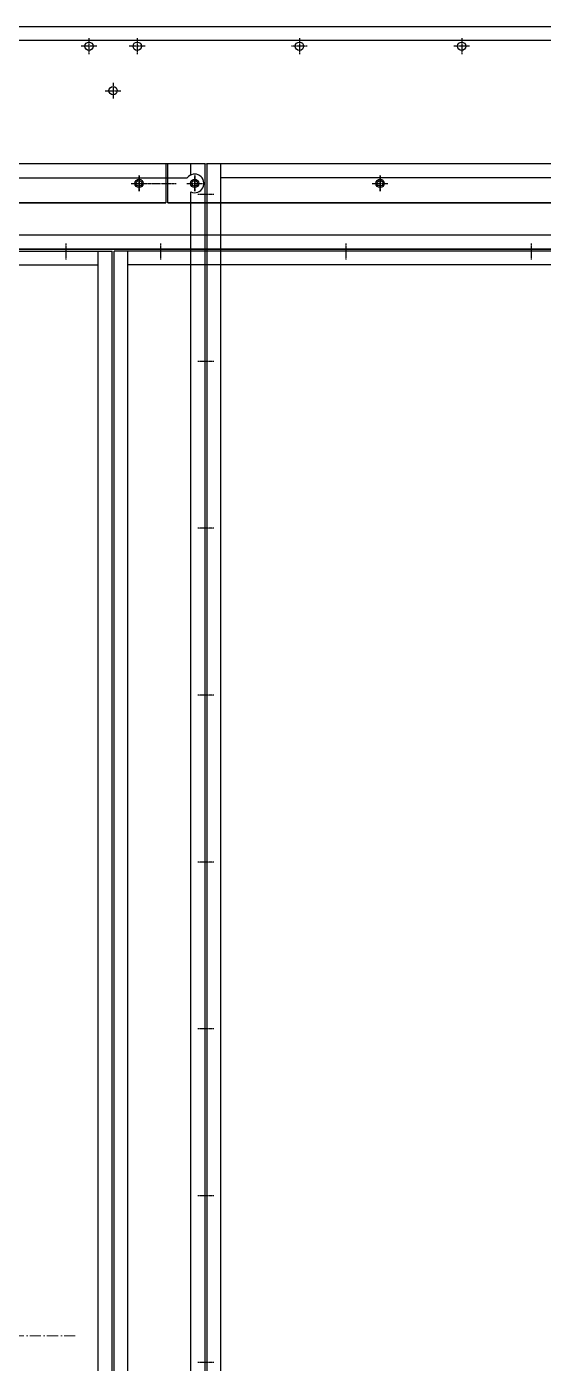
# Model space of a CAD drawing. Header units: millimetres. Extents: x 5017 to 34424, y 4875 to 25671.
# Drawn here: x 15937 to 16494, y 12491 to 13933 of the extents above; entities that cross this region are included whole.
import ezdxf

# ---------------------------------------------------------------- set-up
doc = ezdxf.new("R2010")
doc.units = ezdxf.units.MM
doc.linetypes.add('CENTER', pattern=[2, 1.25, -0.25, 0.25, -0.25])
doc.linetypes.add('DASHDOT', pattern=[18.5, 12, -3, 0.5, -3])
doc.layers.add('center', color=1, linetype='CENTER')

# ---------------------------------------------------------------- blocks, each defined once
blk = doc.blocks.new('A$C55E021B5')
at = {"color": 7, "linetype": 'DASHDOT', "lineweight": 13}
blk.add_line((451.8, 1070.5), (1267.8, 1070.5), dxfattribs=at)
blk = doc.blocks.new('A$C1F404FBA')
for p, q in [((9.5, 2586), (9.5, 0)), ((1025.5, 2586), (9.5, 2586)), ((24.5, 2586), (24.5, 0)), ((1010.5, 2571), (24.5, 2571))]:
    blk.add_line(p, q)
at = {"color": 7}
blk.add_circle((196.5, 2565), 4.5, dxfattribs=at)
at = {"color": 1}
blk.add_circle((196.5, 2565), 3, dxfattribs=at)
at = {"layer": 'center', "color": 1}
for p, q in [((196.5, 2573.5), (196.5, 2556.5)), ((196.5, 2573.5), (196.5, 2556.5)), ((188, 2565), (205, 2565)), ((188, 2565), (205, 2565))]:
    blk.add_line(p, q, dxfattribs=at)
at = {"layer": 'center'}
for p, q in [((17, 2553), (0, 2553)), ((17, 2373), (0, 2373)), ((17, 2193), (0, 2193)), ((17, 2013), (0, 2013)), ((17, 1833), (0, 1833)), ((17, 1653), (0, 1653)), ((17, 1473), (0, 1473)), ((17, 1293), (0, 1293))]:
    blk.add_line(p, q, dxfattribs=at)
blk = doc.blocks.new('A$C25707C5C')
for p, q in [((1100, 2586), (0, 2586)), ((1085, 2574.2), (1085, 2586)), ((1100, 2586), (1100, 0)), ((15, 2571), (1081, 2571)), ((1085, 0), (1085, 2555.8))]:
    blk.add_line(p, q)
for centre in [(1029, 2565), (1089, 2565)]:
    blk.add_circle(centre, 4.5)
blk.add_arc((1089, 2565), 10, 246.4181, 143.1301)
at = {"layer": 'center', "color": 1}
for p, q in [((1029, 2573.5), (1029, 2556.5)), ((1089, 2573.5), (1089, 2556.5)), ((1020.5, 2565), (1037.5, 2565)), ((1080.5, 2565), (1097.5, 2565))]:
    blk.add_line(p, q, dxfattribs=at)
at = {"layer": 'center'}
for p, q in [((1109.5, 2553), (1092.5, 2553)), ((1109.5, 2373), (1092.5, 2373)), ((1109.5, 2193), (1092.5, 2193)), ((1109.5, 2013), (1092.5, 2013)), ((1109.5, 1833), (1092.5, 1833)), ((1109.5, 1653), (1092.5, 1653)), ((1109.5, 1473), (1092.5, 1473)), ((1109.5, 1293), (1092.5, 1293))]:
    blk.add_line(p, q, dxfattribs=at)
blk = doc.blocks.new('A$C00BA3925')
for p, q in [((0, 11), (0, 1069)), ((0, 1069), (0, 11)), ((0, 1069), (0, 11)), ((0, 1069), (42, 1069)), ((42, 11), (0, 11))]:
    blk.add_line(p, q)
at = {"color": 7, "lineweight": 15}
for p, q in [((0, 11), (0, 1069)), ((42, 11), (42, 1069)), ((3.5, 11), (0, 11)), ((20, 11), (3.5, 11)), ((20, 11), (42, 11))]:
    blk.add_line(p, q, dxfattribs=at)
for centre in [(21, 1040), (21, 840), (21, 840), (21, 640), (21, 440), (21, 240), (21, 40)]:
    blk.add_circle(centre, 3)
at = {"layer": 'center'}
for p, q in [((12.5, 1040), (29.5, 1040)), ((21, 1048.5), (21, 1031.5)), ((12.5, 840), (29.5, 840)), ((12.5, 840), (29.5, 840)), ((21, 848.5), (21, 831.5)), ((21, 848.5), (21, 831.5)), ((12.5, 640), (29.5, 640)), ((21, 648.5), (21, 631.5)), ((21, 448.5), (21, 431.5)), ((12.5, 440), (29.5, 440)), ((21, 248.5), (21, 231.5)), ((12.5, 240), (29.5, 240)), ((21, 48.5), (21, 31.5)), ((12.5, 40), (29.5, 40)), ((21, 34.5), (21, 17.5)), ((21, 17), (21, 0))]:
    blk.add_line(p, q, dxfattribs=at)
blk = doc.blocks.new('A$C39BF085F')
at = {"color": 7, "lineweight": 15}
for p, q in [((1058, 42), (0, 42)), ((1058, 20), (1058, 42)), ((1058, 20), (1058, 3.5)), ((1058, 0), (0, 0)), ((1058, 3.5), (1058, 0))]:
    blk.add_line(p, q, dxfattribs=at)
for p, q in [((0, 0), (0, 42)), ((1058, 42), (1058, 0)), ((1058, 0), (0, 0)), ((0, 0), (1058, 0)), ((0, 0), (1058, 0))]:
    blk.add_line(p, q)
for centre in [(29, 21), (229, 21), (229, 21), (429, 21), (629, 21), (829, 21), (1029, 21)]:
    blk.add_circle(centre, 3)
at = {"layer": 'center'}
for p, q in [((29, 12.5), (29, 29.5)), ((229, 12.5), (229, 29.5)), ((229, 12.5), (229, 29.5)), ((429, 12.5), (429, 29.5)), ((629, 12.5), (629, 29.5)), ((829, 12.5), (829, 29.5)), ((1029, 12.5), (1029, 29.5)), ((20.5, 21), (37.5, 21)), ((220.5, 21), (237.5, 21)), ((220.5, 21), (237.5, 21)), ((420.5, 21), (437.5, 21)), ((620.5, 21), (637.5, 21)), ((820.5, 21), (837.5, 21)), ((1020.5, 21), (1037.5, 21)), ((1034.5, 21), (1051.5, 21)), ((1052, 21), (1069, 21))]:
    blk.add_line(p, q, dxfattribs=at)
blk = doc.blocks.new('A$C598110FA')
for p, q in [((0, 9.5), (0, 2265.5)), ((0, 9.5), (0, 2265.5)), ((1100, 2265.5), (0, 2265.5)), ((15, 9.5), (15, 2265.5)), ((1085, 2250.5), (15, 2250.5))]:
    blk.add_line(p, q)
at = {"layer": 'center'}
for p, q in [((50, 2273.5), (50, 2256.5)), ((250, 2273.5), (250, 2256.5)), ((450, 2273.5), (450, 2256.5))]:
    blk.add_line(p, q, dxfattribs=at)
blk = doc.blocks.new('A$C799753AE')
for p, q in [((1100, 251), (0, 251)), ((3400, 251), (0, 251)), ((3400, 251), (0, 251)), ((3400, 251), (1102, 251)), ((3400, 251), (1102, 251)), ((3385, 236), (15, 236)), ((3385, 26), (15, 26)), ((3400, 11), (0, 11)), ((142, 11), (1934, 11))]:
    blk.add_line(p, q)
for centre in [(1075, 230), (1127, 230), (1302, 230), (1477, 230), (1101, 182), (1101, 182)]:
    blk.add_circle(centre, 4.5)
at = {"layer": 'center'}
for p, q in [((1075, 238.5), (1075, 221.5)), ((1127, 238.5), (1127, 221.5)), ((1302, 238.5), (1302, 221.5)), ((1477, 238.5), (1477, 221.5)), ((1083.5, 230), (1066.5, 230)), ((1135.5, 230), (1118.5, 230)), ((1310.5, 230), (1293.5, 230)), ((1485.5, 230), (1468.5, 230)), ((1101, 190.5), (1101, 173.5)), ((1092.5, 182), (1109.5, 182))]:
    blk.add_line(p, q, dxfattribs=at)
blk = doc.blocks.new('A$C35EA48DC')
for p, q in [((0, 2265.5), (1100, 2265.5)), ((1085, 9.5), (1085, 2265.5)), ((1100, 9.5), (1100, 2265.5)), ((1100, 9.5), (1100, 2265.5)), ((15, 2250.5), (1085, 2250.5))]:
    blk.add_line(p, q)
at = {"layer": 'center'}
blk.add_line((1050, 2273.5), (1050, 2256.5), dxfattribs=at)
blk = doc.blocks.new('1')
at = {"color": 7}
for name, p in [('A$C799753AE', (14929.5, 13681.7)), ('A$C35EA48DC', (14929.5, 11425.2)), ('A$C598110FA', (16031.5, 11425.2))]:
    blk.add_blockref(name, p, dxfattribs=at)
for name, p in [('A$C25707C5C', (15029.5, 11198.7)), ('A$C39BF085F', (16089.5, 13742.7)), ('A$C1F404FBA', (16122, 11198.7))]:
    blk.add_blockref(name, p)
at = {"rotation": 90}
blk.add_blockref('A$C00BA3925', (16098.5, 13742.7), dxfattribs=at)
at = {"xscale": -1}
blk.add_blockref('A$C55E021B5', (16441.5, 11450.2), dxfattribs=at)

msp = doc.modelspace()

# ---------------------------------------------------------------- block references
msp.add_blockref('1', (0, 0))

doc.saveas('drawing.dxf')
